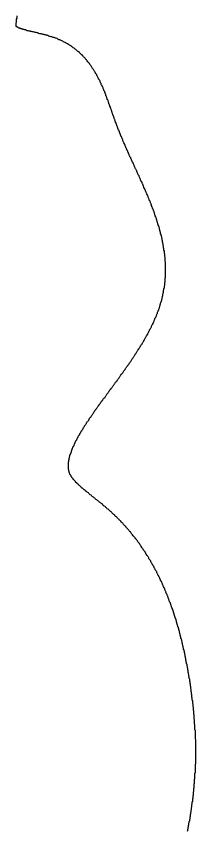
# Model space of a CAD drawing. Header units: millimetres. Extents: x 35 to 605, y 64 to 964.
# Drawn here: x 373.54 to 378.29, y 420.27 to 441.82 of the extents above; entities that cross this region are included whole.
import ezdxf

# ---------------------------------------------------------------- set-up
doc = ezdxf.new("R2010")
doc.units = ezdxf.units.MM

msp = doc.modelspace()

# ---------------------------------------------------------------- linework, layer by layer
msp.add_polyline3d([(378.067, 420.258, 0), (378.077, 420.278, 0), (378.077, 420.298, 0), (378.077, 420.308, 0), (378.087, 420.328, 0), (378.087, 420.348, 0), (378.087, 420.368, 0), (378.097, 420.378, 0), (378.097, 420.398, 0), (378.097, 420.418, 0), (378.107, 420.428, 0), (378.107, 420.448, 0), (378.107, 420.468, 0), (378.117, 420.488, 0), (378.117, 420.498, 0), (378.117, 420.518, 0), (378.127, 420.538, 0), (378.127, 420.548, 0), (378.127, 420.568, 0), (378.137, 420.588, 0), (378.137, 420.598, 0), (378.137, 420.618, 0), (378.137, 420.638, 0), (378.147, 420.648, 0), (378.147, 420.668, 0), (378.147, 420.688, 0), (378.147, 420.708, 0), (378.157, 420.718, 0), (378.157, 420.738, 0), (378.157, 420.758, 0), (378.167, 420.768, 0), (378.167, 420.788, 0), (378.167, 420.808, 0), (378.167, 420.818, 0), (378.177, 420.838, 0), (378.177, 420.858, 0), (378.177, 420.868, 0), (378.177, 420.888, 0), (378.187, 420.908, 0), (378.187, 420.918, 0), (378.187, 420.938, 0), (378.187, 420.958, 0), (378.187, 420.968, 0), (378.197, 420.988, 0), (378.197, 420.998, 0), (378.197, 421.018, 0), (378.197, 421.038, 0), (378.207, 421.048, 0), (378.207, 421.068, 0), (378.207, 421.088, 0), (378.207, 421.098, 0), (378.207, 421.118, 0), (378.217, 421.138, 0), (378.217, 421.148, 0), (378.217, 421.168, 0), (378.217, 421.188, 0), (378.217, 421.198, 0), (378.227, 421.218, 0), (378.227, 421.228, 0), (378.227, 421.248, 0), (378.227, 421.268, 0), (378.227, 421.278, 0), (378.227, 421.298, 0), (378.237, 421.318, 0), (378.237, 421.328, 0), (378.237, 421.348, 0), (378.237, 421.358, 0), (378.237, 421.378, 0), (378.237, 421.398, 0), (378.247, 421.408, 0), (378.247, 421.428, 0), (378.247, 421.438, 0), (378.247, 421.458, 0), (378.247, 421.478, 0), (378.247, 421.488, 0), (378.247, 421.508, 0), (378.257, 421.528, 0), (378.257, 421.538, 0), (378.257, 421.558, 0), (378.257, 421.568, 0), (378.257, 421.588, 0), (378.257, 421.608, 0), (378.257, 421.618, 0), (378.257, 421.638, 0), (378.267, 421.648, 0), (378.267, 421.668, 0), (378.267, 421.688, 0), (378.267, 421.698, 0), (378.267, 421.718, 0), (378.267, 421.728, 0), (378.267, 421.748, 0), (378.267, 421.758, 0), (378.267, 421.778, 0), (378.267, 421.798, 0), (378.277, 421.808, 0), (378.277, 421.828, 0), (378.277, 421.838, 0), (378.277, 421.858, 0), (378.277, 421.878, 0), (378.277, 421.888, 0), (378.277, 421.908, 0), (378.277, 421.918, 0), (378.277, 421.938, 0), (378.277, 421.948, 0), (378.277, 421.968, 0), (378.277, 421.988, 0), (378.277, 421.998, 0), (378.277, 422.018, 0), (378.277, 422.028, 0), (378.287, 422.048, 0), (378.287, 422.058, 0), (378.287, 422.078, 0), (378.287, 422.098, 0), (378.287, 422.108, 0), (378.287, 422.128, 0), (378.287, 422.138, 0), (378.287, 422.158, 0), (378.287, 422.168, 0), (378.287, 422.188, 0), (378.287, 422.198, 0), (378.287, 422.218, 0), (378.287, 422.238, 0), (378.287, 422.248, 0), (378.287, 422.268, 0), (378.287, 422.278, 0), (378.287, 422.298, 0), (378.287, 422.308, 0), (378.287, 422.328, 0), (378.287, 422.338, 0), (378.287, 422.358, 0), (378.287, 422.368, 0), (378.287, 422.388, 0), (378.287, 422.408, 0), (378.287, 422.418, 0), (378.287, 422.438, 0), (378.287, 422.448, 0), (378.287, 422.468, 0), (378.287, 422.478, 0), (378.287, 422.498, 0), (378.287, 422.508, 0), (378.287, 422.528, 0), (378.287, 422.538, 0), (378.287, 422.558, 0), (378.287, 422.578, 0), (378.287, 422.588, 0), (378.287, 422.608, 0), (378.287, 422.618, 0), (378.287, 422.638, 0), (378.287, 422.648, 0), (378.287, 422.668, 0), (378.287, 422.678, 0), (378.277, 422.698, 0), (378.277, 422.708, 0), (378.277, 422.728, 0), (378.277, 422.738, 0), (378.277, 422.758, 0), (378.277, 422.768, 0), (378.277, 422.788, 0), (378.277, 422.798, 0), (378.277, 422.818, 0), (378.277, 422.838, 0), (378.277, 422.848, 0), (378.277, 422.868, 0), (378.277, 422.878, 0), (378.277, 422.898, 0), (378.277, 422.908, 0), (378.277, 422.928, 0), (378.267, 422.938, 0), (378.267, 422.958, 0), (378.267, 422.968, 0), (378.267, 422.988, 0), (378.267, 422.998, 0), (378.267, 423.018, 0), (378.267, 423.028, 0), (378.267, 423.048, 0), (378.267, 423.058, 0), (378.267, 423.078, 0), (378.257, 423.088, 0), (378.257, 423.108, 0), (378.257, 423.118, 0), (378.257, 423.138, 0), (378.257, 423.148, 0), (378.257, 423.168, 0), (378.257, 423.178, 0), (378.257, 423.198, 0), (378.257, 423.208, 0), (378.247, 423.228, 0), (378.247, 423.238, 0), (378.247, 423.258, 0), (378.247, 423.268, 0), (378.247, 423.288, 0), (378.247, 423.308, 0), (378.247, 423.318, 0), (378.247, 423.338, 0), (378.237, 423.348, 0), (378.237, 423.368, 0), (378.237, 423.378, 0), (378.237, 423.398, 0), (378.237, 423.408, 0), (378.237, 423.428, 0), (378.237, 423.438, 0), (378.227, 423.458, 0), (378.227, 423.468, 0), (378.227, 423.488, 0), (378.227, 423.498, 0), (378.227, 423.518, 0), (378.227, 423.528, 0), (378.217, 423.548, 0), (378.217, 423.558, 0), (378.217, 423.578, 0), (378.217, 423.588, 0), (378.217, 423.608, 0), (378.217, 423.618, 0), (378.207, 423.638, 0), (378.207, 423.648, 0), (378.207, 423.668, 0), (378.207, 423.678, 0), (378.207, 423.698, 0), (378.207, 423.708, 0), (378.197, 423.728, 0), (378.197, 423.738, 0), (378.197, 423.758, 0), (378.197, 423.768, 0), (378.197, 423.788, 0), (378.187, 423.798, 0), (378.187, 423.818, 0), (378.187, 423.828, 0), (378.187, 423.848, 0), (378.187, 423.858, 0), (378.187, 423.878, 0), (378.177, 423.888, 0), (378.177, 423.908, 0), (378.177, 423.918, 0), (378.177, 423.938, 0), (378.167, 423.948, 0), (378.167, 423.968, 0), (378.167, 423.978, 0), (378.167, 423.998, 0), (378.167, 424.008, 0), (378.157, 424.028, 0), (378.157, 424.038, 0), (378.157, 424.058, 0), (378.157, 424.068, 0), (378.157, 424.088, 0), (378.147, 424.098, 0), (378.147, 424.118, 0), (378.147, 424.128, 0), (378.147, 424.148, 0), (378.137, 424.158, 0), (378.137, 424.178, 0), (378.137, 424.188, 0), (378.137, 424.208, 0), (378.127, 424.218, 0), (378.127, 424.238, 0), (378.127, 424.248, 0), (378.127, 424.268, 0), (378.127, 424.278, 0), (378.117, 424.298, 0), (378.117, 424.308, 0), (378.117, 424.328, 0), (378.117, 424.338, 0), (378.107, 424.358, 0), (378.107, 424.368, 0), (378.107, 424.388, 0), (378.107, 424.398, 0), (378.097, 424.418, 0), (378.097, 424.428, 0), (378.097, 424.448, 0), (378.087, 424.458, 0), (378.087, 424.478, 0), (378.087, 424.488, 0), (378.087, 424.508, 0), (378.077, 424.518, 0), (378.077, 424.538, 0), (378.077, 424.548, 0), (378.077, 424.568, 0), (378.067, 424.578, 0), (378.067, 424.598, 0), (378.067, 424.608, 0), (378.057, 424.628, 0), (378.057, 424.648, 0), (378.057, 424.658, 0), (378.057, 424.678, 0), (378.047, 424.688, 0), (378.047, 424.708, 0), (378.047, 424.718, 0), (378.037, 424.738, 0), (378.037, 424.748, 0), (378.037, 424.768, 0), (378.027, 424.778, 0), (378.027, 424.798, 0), (378.027, 424.808, 0), (378.027, 424.828, 0), (378.017, 424.838, 0), (378.017, 424.858, 0), (378.017, 424.868, 0), (378.007, 424.888, 0), (378.007, 424.898, 0), (378.007, 424.918, 0), (377.997, 424.938, 0), (377.997, 424.948, 0), (377.997, 424.968, 0), (377.987, 424.978, 0), (377.987, 424.998, 0), (377.987, 425.008, 0), (377.977, 425.028, 0), (377.977, 425.038, 0), (377.977, 425.058, 0), (377.967, 425.068, 0), (377.967, 425.088, 0), (377.967, 425.098, 0), (377.957, 425.118, 0), (377.957, 425.128, 0), (377.957, 425.148, 0), (377.947, 425.158, 0), (377.947, 425.178, 0), (377.937, 425.198, 0), (377.937, 425.208, 0), (377.937, 425.228, 0), (377.927, 425.238, 0), (377.927, 425.258, 0), (377.927, 425.268, 0), (377.917, 425.288, 0), (377.917, 425.298, 0), (377.917, 425.318, 0), (377.907, 425.328, 0), (377.907, 425.348, 0), (377.897, 425.358, 0), (377.897, 425.378, 0), (377.897, 425.398, 0), (377.887, 425.408, 0), (377.887, 425.428, 0), (377.877, 425.438, 0), (377.877, 425.458, 0), (377.877, 425.468, 0), (377.867, 425.488, 0), (377.867, 425.498, 0), (377.857, 425.518, 0), (377.857, 425.528, 0), (377.857, 425.548, 0), (377.847, 425.558, 0), (377.847, 425.578, 0), (377.837, 425.588, 0), (377.837, 425.608, 0), (377.827, 425.628, 0), (377.827, 425.638, 0), (377.827, 425.658, 0), (377.817, 425.668, 0), (377.817, 425.688, 0), (377.807, 425.698, 0), (377.807, 425.718, 0), (377.797, 425.728, 0), (377.797, 425.748, 0), (377.787, 425.758, 0), (377.787, 425.778, 0), (377.777, 425.788, 0), (377.777, 425.808, 0), (377.777, 425.818, 0), (377.767, 425.838, 0), (377.767, 425.858, 0), (377.757, 425.868, 0), (377.757, 425.888, 0), (377.747, 425.898, 0), (377.747, 425.918, 0), (377.737, 425.928, 0), (377.737, 425.948, 0), (377.727, 425.958, 0), (377.727, 425.978, 0), (377.717, 425.988, 0), (377.717, 426.008, 0), (377.707, 426.018, 0), (377.707, 426.038, 0), (377.697, 426.048, 0), (377.697, 426.068, 0), (377.687, 426.078, 0), (377.687, 426.098, 0), (377.677, 426.108, 0), (377.677, 426.128, 0), (377.667, 426.148, 0), (377.667, 426.158, 0), (377.657, 426.178, 0), (377.647, 426.188, 0), (377.647, 426.208, 0), (377.637, 426.218, 0), (377.637, 426.238, 0), (377.627, 426.248, 0), (377.627, 426.268, 0), (377.617, 426.278, 0), (377.617, 426.298, 0), (377.607, 426.308, 0), (377.597, 426.328, 0), (377.597, 426.338, 0), (377.587, 426.358, 0), (377.587, 426.368, 0), (377.577, 426.388, 0), (377.577, 426.398, 0), (377.567, 426.418, 0), (377.557, 426.428, 0), (377.557, 426.448, 0), (377.547, 426.458, 0), (377.547, 426.478, 0), (377.537, 426.488, 0), (377.527, 426.508, 0), (377.527, 426.518, 0), (377.517, 426.538, 0), (377.517, 426.548, 0), (377.507, 426.568, 0), (377.497, 426.578, 0), (377.497, 426.598, 0), (377.487, 426.608, 0), (377.477, 426.628, 0), (377.477, 426.638, 0), (377.467, 426.658, 0), (377.467, 426.668, 0), (377.457, 426.688, 0), (377.447, 426.698, 0), (377.447, 426.718, 0), (377.437, 426.728, 0), (377.427, 426.748, 0), (377.427, 426.758, 0), (377.417, 426.778, 0), (377.407, 426.788, 0), (377.407, 426.808, 0), (377.397, 426.818, 0), (377.387, 426.838, 0), (377.387, 426.848, 0), (377.377, 426.868, 0), (377.367, 426.878, 0), (377.357, 426.898, 0), (377.357, 426.908, 0), (377.347, 426.928, 0), (377.337, 426.938, 0), (377.337, 426.958, 0), (377.327, 426.968, 0), (377.317, 426.988, 0), (377.307, 426.998, 0), (377.307, 427.018, 0), (377.297, 427.028, 0), (377.287, 427.038, 0), (377.287, 427.058, 0), (377.277, 427.068, 0), (377.267, 427.088, 0), (377.257, 427.098, 0), (377.257, 427.118, 0), (377.247, 427.128, 0), (377.237, 427.148, 0), (377.227, 427.158, 0), (377.217, 427.178, 0), (377.217, 427.188, 0), (377.207, 427.198, 0), (377.197, 427.218, 0), (377.187, 427.228, 0), (377.187, 427.248, 0), (377.177, 427.258, 0), (377.167, 427.278, 0), (377.157, 427.288, 0), (377.147, 427.308, 0), (377.147, 427.318, 0), (377.137, 427.328, 0), (377.127, 427.348, 0), (377.117, 427.358, 0), (377.107, 427.378, 0), (377.097, 427.388, 0), (377.097, 427.408, 0), (377.087, 427.418, 0), (377.077, 427.428, 0), (377.067, 427.448, 0), (377.057, 427.458, 0), (377.047, 427.478, 0), (377.047, 427.488, 0), (377.037, 427.508, 0), (377.027, 427.518, 0), (377.017, 427.528, 0), (377.007, 427.548, 0), (376.997, 427.558, 0), (376.987, 427.578, 0), (376.977, 427.588, 0), (376.967, 427.598, 0), (376.967, 427.618, 0), (376.957, 427.628, 0), (376.947, 427.648, 0), (376.937, 427.658, 0), (376.927, 427.668, 0), (376.917, 427.688, 0), (376.907, 427.698, 0), (376.897, 427.718, 0), (376.887, 427.728, 0), (376.877, 427.738, 0), (376.867, 427.758, 0), (376.857, 427.768, 0), (376.847, 427.788, 0), (376.847, 427.798, 0), (376.837, 427.808, 0), (376.827, 427.828, 0), (376.817, 427.838, 0), (376.807, 427.848, 0), (376.797, 427.868, 0), (376.787, 427.878, 0), (376.777, 427.888, 0), (376.767, 427.908, 0), (376.757, 427.918, 0), (376.747, 427.938, 0), (376.737, 427.948, 0), (376.727, 427.958, 0), (376.717, 427.978, 0), (376.707, 427.988, 0), (376.697, 427.998, 0), (376.687, 428.018, 0), (376.677, 428.028, 0), (376.667, 428.038, 0), (376.647, 428.058, 0), (376.637, 428.068, 0), (376.627, 428.078, 0), (376.617, 428.098, 0), (376.607, 428.108, 0), (376.597, 428.118, 0), (376.587, 428.138, 0), (376.577, 428.148, 0), (376.567, 428.158, 0), (376.557, 428.178, 0), (376.547, 428.188, 0), (376.537, 428.198, 0), (376.527, 428.208, 0), (376.517, 428.228, 0), (376.497, 428.238, 0), (376.487, 428.248, 0), (376.477, 428.268, 0), (376.467, 428.278, 0), (376.457, 428.288, 0), (376.447, 428.298, 0), (376.437, 428.318, 0), (376.427, 428.328, 0), (376.407, 428.338, 0), (376.397, 428.358, 0), (376.387, 428.368, 0), (376.377, 428.378, 0), (376.367, 428.388, 0), (376.357, 428.408, 0), (376.337, 428.418, 0), (376.327, 428.428, 0), (376.317, 428.438, 0), (376.307, 428.458, 0), (376.297, 428.468, 0), (376.277, 428.478, 0), (376.267, 428.488, 0), (376.257, 428.508, 0), (376.247, 428.518, 0), (376.237, 428.528, 0), (376.217, 428.538, 0), (376.207, 428.558, 0), (376.197, 428.568, 0), (376.187, 428.578, 0), (376.167, 428.588, 0), (376.157, 428.598, 0), (376.147, 428.618, 0), (376.137, 428.628, 0), (376.117, 428.638, 0), (376.107, 428.648, 0), (376.097, 428.658, 0), (376.077, 428.678, 0), (376.067, 428.688, 0), (376.057, 428.698, 0), (376.047, 428.708, 0), (376.027, 428.718, 0), (376.017, 428.738, 0), (376.007, 428.748, 0), (375.987, 428.758, 0), (375.977, 428.768, 0), (375.967, 428.778, 0), (375.947, 428.788, 0), (375.937, 428.798, 0), (375.927, 428.818, 0), (375.907, 428.828, 0), (375.897, 428.838, 0), (375.887, 428.848, 0), (375.867, 428.858, 0), (375.857, 428.868, 0), (375.847, 428.878, 0), (375.827, 428.888, 0), (375.817, 428.908, 0), (375.807, 428.918, 0), (375.797, 428.928, 0), (375.777, 428.938, 0), (375.767, 428.948, 0), (375.757, 428.958, 0), (375.737, 428.968, 0), (375.727, 428.978, 0), (375.717, 428.988, 0), (375.697, 428.998, 0), (375.687, 429.008, 0), (375.677, 429.018, 0), (375.667, 429.028, 0), (375.647, 429.038, 0), (375.637, 429.048, 0), (375.627, 429.058, 0), (375.617, 429.068, 0), (375.597, 429.078, 0), (375.587, 429.088, 0), (375.577, 429.098, 0), (375.567, 429.108, 0), (375.547, 429.118, 0), (375.537, 429.128, 0), (375.527, 429.138, 0), (375.517, 429.148, 0), (375.497, 429.158, 0), (375.487, 429.168, 0), (375.477, 429.178, 0), (375.467, 429.188, 0), (375.457, 429.198, 0), (375.447, 429.208, 0), (375.427, 429.218, 0), (375.417, 429.228, 0), (375.407, 429.238, 0), (375.397, 429.248, 0), (375.387, 429.248, 0), (375.377, 429.258, 0), (375.367, 429.268, 0), (375.357, 429.278, 0), (375.337, 429.288, 0), (375.327, 429.298, 0), (375.317, 429.308, 0), (375.307, 429.318, 0), (375.297, 429.328, 0), (375.287, 429.338, 0), (375.277, 429.338, 0), (375.267, 429.348, 0), (375.257, 429.358, 0), (375.247, 429.368, 0), (375.237, 429.378, 0), (375.227, 429.388, 0), (375.217, 429.398, 0), (375.217, 429.398, 0), (375.207, 429.408, 0), (375.197, 429.418, 0), (375.187, 429.428, 0), (375.177, 429.438, 0), (375.167, 429.438, 0), (375.157, 429.448, 0), (375.147, 429.458, 0), (375.147, 429.468, 0), (375.137, 429.478, 0), (375.127, 429.478, 0), (375.117, 429.488, 0), (375.117, 429.498, 0), (375.107, 429.508, 0), (375.097, 429.508, 0), (375.097, 429.518, 0), (375.087, 429.528, 0), (375.077, 429.538, 0), (375.077, 429.538, 0), (375.067, 429.548, 0), (375.057, 429.558, 0), (375.057, 429.568, 0), (375.047, 429.568, 0), (375.047, 429.578, 0), (375.037, 429.588, 0), (375.037, 429.588, 0), (375.027, 429.598, 0), (375.027, 429.598, 0), (375.017, 429.608, 0), (375.017, 429.618, 0), (375.007, 429.618, 0), (375.007, 429.628, 0), (374.997, 429.638, 0), (374.997, 429.638, 0), (374.997, 429.648, 0), (374.987, 429.648, 0), (374.987, 429.658, 0), (374.987, 429.658, 0), (374.977, 429.668, 0), (374.977, 429.668, 0), (374.977, 429.678, 0), (374.967, 429.688, 0), (374.967, 429.688, 0), (374.967, 429.698, 0), (374.967, 429.698, 0), (374.957, 429.708, 0), (374.957, 429.708, 0), (374.957, 429.718, 0), (374.957, 429.718, 0), (374.947, 429.728, 0), (374.947, 429.728, 0), (374.947, 429.738, 0), (374.947, 429.738, 0), (374.947, 429.748, 0), (374.937, 429.748, 0), (374.937, 429.758, 0), (374.937, 429.768, 0), (374.937, 429.768, 0), (374.937, 429.778, 0), (374.937, 429.778, 0), (374.927, 429.788, 0), (374.927, 429.788, 0), (374.927, 429.798, 0), (374.927, 429.798, 0), (374.927, 429.808, 0), (374.927, 429.818, 0), (374.927, 429.818, 0), (374.927, 429.828, 0), (374.917, 429.828, 0), (374.917, 429.838, 0), (374.917, 429.838, 0), (374.917, 429.848, 0), (374.917, 429.858, 0), (374.917, 429.858, 0), (374.917, 429.868, 0), (374.917, 429.868, 0), (374.917, 429.878, 0), (374.917, 429.888, 0), (374.917, 429.888, 0), (374.917, 429.898, 0), (374.917, 429.908, 0), (374.917, 429.908, 0), (374.917, 429.918, 0), (374.917, 429.928, 0), (374.917, 429.928, 0), (374.917, 429.938, 0), (374.917, 429.948, 0), (374.917, 429.948, 0), (374.917, 429.958, 0), (374.917, 429.968, 0), (374.917, 429.968, 0), (374.917, 429.978, 0), (374.917, 429.988, 0), (374.917, 429.998, 0), (374.917, 429.998, 0), (374.917, 430.008, 0), (374.917, 430.018, 0), (374.917, 430.028, 0), (374.927, 430.038, 0), (374.927, 430.038, 0), (374.927, 430.048, 0), (374.927, 430.058, 0), (374.927, 430.068, 0), (374.927, 430.078, 0), (374.927, 430.078, 0), (374.927, 430.088, 0), (374.937, 430.098, 0), (374.937, 430.108, 0), (374.937, 430.118, 0), (374.937, 430.128, 0), (374.937, 430.128, 0), (374.947, 430.138, 0), (374.947, 430.148, 0), (374.947, 430.158, 0), (374.947, 430.168, 0), (374.957, 430.178, 0), (374.957, 430.188, 0), (374.957, 430.198, 0), (374.957, 430.208, 0), (374.967, 430.218, 0), (374.967, 430.228, 0), (374.967, 430.238, 0), (374.977, 430.248, 0), (374.977, 430.258, 0), (374.977, 430.258, 0), (374.987, 430.268, 0), (374.987, 430.278, 0), (374.987, 430.288, 0), (374.997, 430.298, 0), (374.997, 430.308, 0), (374.997, 430.318, 0), (375.007, 430.338, 0), (375.007, 430.348, 0), (375.017, 430.358, 0), (375.017, 430.368, 0), (375.017, 430.378, 0), (375.027, 430.388, 0), (375.027, 430.398, 0), (375.037, 430.408, 0), (375.037, 430.418, 0), (375.047, 430.428, 0), (375.047, 430.438, 0), (375.057, 430.448, 0), (375.057, 430.458, 0), (375.067, 430.468, 0), (375.067, 430.478, 0), (375.077, 430.498, 0), (375.077, 430.508, 0), (375.087, 430.518, 0), (375.087, 430.528, 0), (375.097, 430.538, 0), (375.097, 430.548, 0), (375.107, 430.558, 0), (375.107, 430.568, 0), (375.117, 430.588, 0), (375.127, 430.598, 0), (375.127, 430.608, 0), (375.137, 430.618, 0), (375.137, 430.628, 0), (375.147, 430.638, 0), (375.157, 430.658, 0), (375.157, 430.668, 0), (375.167, 430.678, 0), (375.177, 430.688, 0), (375.177, 430.698, 0), (375.187, 430.718, 0), (375.197, 430.728, 0), (375.197, 430.738, 0), (375.207, 430.748, 0), (375.217, 430.758, 0), (375.217, 430.778, 0), (375.227, 430.788, 0), (375.237, 430.798, 0), (375.247, 430.808, 0), (375.247, 430.828, 0), (375.257, 430.838, 0), (375.267, 430.848, 0), (375.277, 430.858, 0), (375.277, 430.868, 0), (375.287, 430.888, 0), (375.297, 430.898, 0), (375.307, 430.908, 0), (375.307, 430.918, 0), (375.317, 430.938, 0), (375.327, 430.948, 0), (375.337, 430.958, 0), (375.347, 430.978, 0), (375.347, 430.988, 0), (375.357, 430.998, 0), (375.367, 431.008, 0), (375.377, 431.028, 0), (375.387, 431.038, 0), (375.397, 431.048, 0), (375.397, 431.068, 0), (375.407, 431.078, 0), (375.417, 431.088, 0), (375.427, 431.098, 0), (375.437, 431.118, 0), (375.447, 431.128, 0), (375.457, 431.138, 0), (375.467, 431.158, 0), (375.467, 431.168, 0), (375.477, 431.178, 0), (375.487, 431.198, 0), (375.497, 431.208, 0), (375.507, 431.218, 0), (375.517, 431.238, 0), (375.527, 431.248, 0), (375.537, 431.258, 0), (375.547, 431.278, 0), (375.557, 431.288, 0), (375.567, 431.298, 0), (375.577, 431.318, 0), (375.577, 431.328, 0), (375.587, 431.348, 0), (375.597, 431.358, 0), (375.607, 431.368, 0), (375.617, 431.388, 0), (375.627, 431.398, 0), (375.637, 431.408, 0), (375.647, 431.428, 0), (375.657, 431.438, 0), (375.667, 431.448, 0), (375.677, 431.468, 0), (375.687, 431.478, 0), (375.697, 431.498, 0), (375.707, 431.508, 0), (375.717, 431.518, 0), (375.727, 431.538, 0), (375.737, 431.548, 0), (375.747, 431.568, 0), (375.757, 431.578, 0), (375.767, 431.588, 0), (375.777, 431.608, 0), (375.787, 431.618, 0), (375.797, 431.638, 0), (375.807, 431.648, 0), (375.817, 431.658, 0), (375.827, 431.678, 0), (375.837, 431.688, 0), (375.847, 431.708, 0), (375.857, 431.718, 0), (375.877, 431.728, 0), (375.887, 431.748, 0), (375.897, 431.758, 0), (375.907, 431.778, 0), (375.917, 431.788, 0), (375.927, 431.808, 0), (375.937, 431.818, 0), (375.947, 431.828, 0), (375.957, 431.848, 0), (375.967, 431.858, 0), (375.977, 431.878, 0), (375.987, 431.888, 0), (375.997, 431.908, 0), (376.007, 431.918, 0), (376.017, 431.938, 0), (376.027, 431.948, 0), (376.037, 431.958, 0), (376.047, 431.978, 0), (376.067, 431.988, 0), (376.077, 432.008, 0), (376.087, 432.018, 0), (376.097, 432.038, 0), (376.107, 432.048, 0), (376.117, 432.068, 0), (376.127, 432.078, 0), (376.137, 432.098, 0), (376.147, 432.108, 0), (376.157, 432.118, 0), (376.167, 432.138, 0), (376.177, 432.148, 0), (376.187, 432.168, 0), (376.207, 432.178, 0), (376.217, 432.198, 0), (376.227, 432.208, 0), (376.237, 432.228, 0), (376.247, 432.238, 0), (376.257, 432.258, 0), (376.267, 432.268, 0), (376.277, 432.288, 0), (376.287, 432.298, 0), (376.297, 432.318, 0), (376.307, 432.328, 0), (376.317, 432.348, 0), (376.327, 432.358, 0), (376.347, 432.378, 0), (376.357, 432.388, 0), (376.367, 432.408, 0), (376.377, 432.418, 0), (376.387, 432.438, 0), (376.397, 432.448, 0), (376.407, 432.468, 0), (376.417, 432.478, 0), (376.427, 432.498, 0), (376.437, 432.508, 0), (376.447, 432.528, 0), (376.457, 432.538, 0), (376.467, 432.558, 0), (376.477, 432.568, 0), (376.487, 432.588, 0), (376.507, 432.598, 0), (376.517, 432.618, 0), (376.527, 432.628, 0), (376.537, 432.648, 0), (376.547, 432.658, 0), (376.557, 432.678, 0), (376.567, 432.688, 0), (376.577, 432.708, 0), (376.587, 432.718, 0), (376.597, 432.738, 0), (376.607, 432.758, 0), (376.617, 432.768, 0), (376.627, 432.788, 0), (376.637, 432.798, 0), (376.647, 432.818, 0), (376.657, 432.828, 0), (376.667, 432.848, 0), (376.677, 432.858, 0), (376.687, 432.878, 0), (376.697, 432.888, 0), (376.707, 432.908, 0), (376.717, 432.928, 0), (376.727, 432.938, 0), (376.737, 432.958, 0), (376.747, 432.968, 0), (376.757, 432.988, 0), (376.767, 432.998, 0), (376.777, 433.018, 0), (376.787, 433.028, 0), (376.797, 433.048, 0), (376.807, 433.068, 0), (376.817, 433.078, 0), (376.827, 433.098, 0), (376.837, 433.108, 0), (376.847, 433.128, 0), (376.857, 433.138, 0), (376.867, 433.158, 0), (376.877, 433.178, 0), (376.887, 433.188, 0), (376.897, 433.208, 0), (376.907, 433.218, 0), (376.917, 433.238, 0), (376.927, 433.248, 0), (376.927, 433.268, 0), (376.937, 433.288, 0), (376.947, 433.298, 0), (376.957, 433.318, 0), (376.967, 433.328, 0), (376.977, 433.348, 0), (376.987, 433.368, 0), (376.997, 433.378, 0), (377.007, 433.398, 0), (377.017, 433.408, 0), (377.017, 433.428, 0), (377.027, 433.448, 0), (377.037, 433.458, 0), (377.047, 433.478, 0), (377.057, 433.498, 0), (377.067, 433.508, 0), (377.067, 433.528, 0), (377.077, 433.538, 0), (377.087, 433.558, 0), (377.097, 433.578, 0), (377.107, 433.588, 0), (377.117, 433.608, 0), (377.117, 433.618, 0), (377.127, 433.638, 0), (377.137, 433.658, 0), (377.147, 433.668, 0), (377.157, 433.688, 0), (377.157, 433.708, 0), (377.167, 433.718, 0), (377.177, 433.738, 0), (377.187, 433.758, 0), (377.187, 433.768, 0), (377.197, 433.788, 0), (377.207, 433.808, 0), (377.207, 433.818, 0), (377.217, 433.838, 0), (377.227, 433.858, 0), (377.237, 433.868, 0), (377.237, 433.888, 0), (377.247, 433.908, 0), (377.257, 433.918, 0), (377.257, 433.938, 0), (377.267, 433.958, 0), (377.277, 433.968, 0), (377.277, 433.988, 0), (377.287, 434.008, 0), (377.297, 434.018, 0), (377.297, 434.038, 0), (377.307, 434.058, 0), (377.307, 434.068, 0), (377.317, 434.088, 0), (377.327, 434.108, 0), (377.327, 434.128, 0), (377.337, 434.138, 0), (377.337, 434.158, 0), (377.347, 434.178, 0), (377.347, 434.188, 0), (377.357, 434.208, 0), (377.357, 434.228, 0), (377.367, 434.248, 0), (377.367, 434.258, 0), (377.377, 434.278, 0), (377.377, 434.298, 0), (377.387, 434.308, 0), (377.387, 434.328, 0), (377.397, 434.348, 0), (377.397, 434.368, 0), (377.397, 434.378, 0), (377.407, 434.398, 0), (377.407, 434.418, 0), (377.417, 434.428, 0), (377.417, 434.448, 0), (377.417, 434.468, 0), (377.427, 434.488, 0), (377.427, 434.498, 0), (377.437, 434.518, 0), (377.437, 434.538, 0), (377.437, 434.558, 0), (377.437, 434.568, 0), (377.447, 434.588, 0), (377.447, 434.608, 0), (377.447, 434.618, 0), (377.457, 434.638, 0), (377.457, 434.658, 0), (377.457, 434.678, 0), (377.457, 434.688, 0), (377.467, 434.708, 0), (377.467, 434.728, 0), (377.467, 434.738, 0), (377.467, 434.758, 0), (377.467, 434.778, 0), (377.477, 434.798, 0), (377.477, 434.808, 0), (377.477, 434.828, 0), (377.477, 434.848, 0), (377.477, 434.858, 0), (377.477, 434.878, 0), (377.477, 434.898, 0), (377.487, 434.908, 0), (377.487, 434.928, 0), (377.487, 434.948, 0), (377.487, 434.958, 0), (377.487, 434.978, 0), (377.487, 434.998, 0), (377.487, 435.018, 0), (377.487, 435.028, 0), (377.487, 435.048, 0), (377.487, 435.068, 0), (377.487, 435.078, 0), (377.487, 435.098, 0), (377.487, 435.118, 0), (377.487, 435.128, 0), (377.487, 435.148, 0), (377.487, 435.168, 0), (377.487, 435.178, 0), (377.487, 435.198, 0), (377.487, 435.218, 0), (377.487, 435.228, 0), (377.487, 435.248, 0), (377.487, 435.268, 0), (377.487, 435.278, 0), (377.487, 435.298, 0), (377.487, 435.318, 0), (377.477, 435.328, 0), (377.477, 435.348, 0), (377.477, 435.368, 0), (377.477, 435.378, 0), (377.477, 435.398, 0), (377.477, 435.418, 0), (377.477, 435.428, 0), (377.477, 435.448, 0), (377.467, 435.468, 0), (377.467, 435.478, 0), (377.467, 435.498, 0), (377.467, 435.508, 0), (377.467, 435.528, 0), (377.457, 435.548, 0), (377.457, 435.558, 0), (377.457, 435.578, 0), (377.457, 435.598, 0), (377.457, 435.608, 0), (377.447, 435.628, 0), (377.447, 435.638, 0), (377.447, 435.658, 0), (377.447, 435.678, 0), (377.437, 435.688, 0), (377.437, 435.708, 0), (377.437, 435.728, 0), (377.437, 435.738, 0), (377.427, 435.758, 0), (377.427, 435.768, 0), (377.427, 435.788, 0), (377.417, 435.808, 0), (377.417, 435.818, 0), (377.417, 435.838, 0), (377.407, 435.848, 0), (377.407, 435.868, 0), (377.407, 435.888, 0), (377.397, 435.898, 0), (377.397, 435.918, 0), (377.397, 435.928, 0), (377.387, 435.948, 0), (377.387, 435.958, 0), (377.387, 435.978, 0), (377.377, 435.998, 0), (377.377, 436.008, 0), (377.377, 436.028, 0), (377.367, 436.038, 0), (377.367, 436.058, 0), (377.357, 436.068, 0), (377.357, 436.088, 0), (377.357, 436.108, 0), (377.347, 436.118, 0), (377.347, 436.138, 0), (377.337, 436.148, 0), (377.337, 436.168, 0), (377.327, 436.178, 0), (377.327, 436.198, 0), (377.327, 436.218, 0), (377.317, 436.228, 0), (377.317, 436.248, 0), (377.307, 436.258, 0), (377.307, 436.278, 0), (377.297, 436.288, 0), (377.297, 436.308, 0), (377.287, 436.318, 0), (377.287, 436.338, 0), (377.277, 436.358, 0), (377.277, 436.368, 0), (377.267, 436.388, 0), (377.267, 436.398, 0), (377.257, 436.418, 0), (377.257, 436.428, 0), (377.247, 436.448, 0), (377.247, 436.458, 0), (377.237, 436.478, 0), (377.237, 436.488, 0), (377.227, 436.508, 0), (377.227, 436.518, 0), (377.217, 436.538, 0), (377.217, 436.548, 0), (377.207, 436.568, 0), (377.207, 436.588, 0), (377.197, 436.598, 0), (377.197, 436.618, 0), (377.187, 436.628, 0), (377.187, 436.648, 0), (377.177, 436.658, 0), (377.167, 436.678, 0), (377.167, 436.688, 0), (377.157, 436.708, 0), (377.157, 436.718, 0), (377.147, 436.738, 0), (377.147, 436.748, 0), (377.137, 436.768, 0), (377.127, 436.778, 0), (377.127, 436.798, 0), (377.117, 436.808, 0), (377.117, 436.828, 0), (377.107, 436.838, 0), (377.107, 436.858, 0), (377.097, 436.868, 0), (377.087, 436.888, 0), (377.087, 436.898, 0), (377.077, 436.918, 0), (377.077, 436.928, 0), (377.067, 436.948, 0), (377.057, 436.958, 0), (377.057, 436.978, 0), (377.047, 436.988, 0), (377.037, 437.008, 0), (377.037, 437.018, 0), (377.027, 437.038, 0), (377.027, 437.048, 0), (377.017, 437.068, 0), (377.007, 437.078, 0), (377.007, 437.098, 0), (376.997, 437.108, 0), (376.997, 437.128, 0), (376.987, 437.138, 0), (376.977, 437.158, 0), (376.977, 437.168, 0), (376.967, 437.178, 0), (376.957, 437.198, 0), (376.957, 437.208, 0), (376.947, 437.228, 0), (376.937, 437.238, 0), (376.937, 437.258, 0), (376.927, 437.268, 0), (376.917, 437.288, 0), (376.917, 437.298, 0), (376.907, 437.318, 0), (376.907, 437.328, 0), (376.897, 437.348, 0), (376.887, 437.358, 0), (376.887, 437.378, 0), (376.877, 437.388, 0), (376.867, 437.408, 0), (376.867, 437.418, 0), (376.857, 437.438, 0), (376.847, 437.448, 0), (376.847, 437.458, 0), (376.837, 437.478, 0), (376.827, 437.488, 0), (376.827, 437.508, 0), (376.817, 437.518, 0), (376.807, 437.538, 0), (376.807, 437.548, 0), (376.797, 437.568, 0), (376.787, 437.578, 0), (376.787, 437.598, 0), (376.777, 437.608, 0), (376.767, 437.628, 0), (376.767, 437.638, 0), (376.757, 437.648, 0), (376.747, 437.668, 0), (376.747, 437.678, 0), (376.737, 437.698, 0), (376.727, 437.708, 0), (376.727, 437.728, 0), (376.717, 437.738, 0), (376.707, 437.758, 0), (376.707, 437.768, 0), (376.697, 437.788, 0), (376.687, 437.798, 0), (376.687, 437.808, 0), (376.677, 437.828, 0), (376.667, 437.838, 0), (376.667, 437.858, 0), (376.657, 437.868, 0), (376.647, 437.888, 0), (376.647, 437.898, 0), (376.637, 437.918, 0), (376.627, 437.928, 0), (376.627, 437.948, 0), (376.617, 437.958, 0), (376.607, 437.968, 0), (376.607, 437.988, 0), (376.597, 437.998, 0), (376.587, 438.018, 0), (376.587, 438.028, 0), (376.577, 438.048, 0), (376.567, 438.058, 0), (376.567, 438.078, 0), (376.557, 438.088, 0), (376.547, 438.098, 0), (376.547, 438.118, 0), (376.537, 438.128, 0), (376.527, 438.148, 0), (376.527, 438.158, 0), (376.517, 438.178, 0), (376.507, 438.188, 0), (376.507, 438.208, 0), (376.497, 438.218, 0), (376.487, 438.228, 0), (376.487, 438.248, 0), (376.477, 438.258, 0), (376.477, 438.278, 0), (376.467, 438.288, 0), (376.457, 438.308, 0), (376.457, 438.318, 0), (376.447, 438.338, 0), (376.437, 438.348, 0), (376.437, 438.358, 0), (376.427, 438.378, 0), (376.417, 438.388, 0), (376.417, 438.408, 0), (376.407, 438.418, 0), (376.407, 438.438, 0), (376.397, 438.448, 0), (376.387, 438.468, 0), (376.387, 438.478, 0), (376.377, 438.488, 0), (376.367, 438.508, 0), (376.367, 438.518, 0), (376.357, 438.538, 0), (376.357, 438.548, 0), (376.347, 438.568, 0), (376.337, 438.578, 0), (376.337, 438.588, 0), (376.327, 438.608, 0), (376.327, 438.618, 0), (376.317, 438.638, 0), (376.307, 438.648, 0), (376.307, 438.668, 0), (376.297, 438.678, 0), (376.297, 438.698, 0), (376.287, 438.708, 0), (376.277, 438.718, 0), (376.277, 438.738, 0), (376.267, 438.748, 0), (376.267, 438.768, 0), (376.257, 438.778, 0), (376.257, 438.798, 0), (376.247, 438.808, 0), (376.237, 438.828, 0), (376.237, 438.838, 0), (376.227, 438.848, 0), (376.227, 438.868, 0), (376.217, 438.878, 0), (376.217, 438.898, 0), (376.207, 438.908, 0), (376.197, 438.928, 0), (376.197, 438.938, 0), (376.187, 438.958, 0), (376.187, 438.968, 0), (376.177, 438.978, 0), (376.177, 438.998, 0), (376.167, 439.008, 0), (376.167, 439.028, 0), (376.157, 439.038, 0), (376.157, 439.058, 0), (376.147, 439.068, 0), (376.147, 439.088, 0), (376.137, 439.098, 0), (376.127, 439.118, 0), (376.127, 439.128, 0), (376.117, 439.148, 0), (376.117, 439.158, 0), (376.107, 439.178, 0), (376.107, 439.188, 0), (376.097, 439.208, 0), (376.097, 439.218, 0), (376.087, 439.238, 0), (376.087, 439.248, 0), (376.077, 439.268, 0), (376.077, 439.278, 0), (376.067, 439.298, 0), (376.067, 439.308, 0), (376.057, 439.328, 0), (376.057, 439.338, 0), (376.047, 439.358, 0), (376.037, 439.368, 0), (376.037, 439.388, 0), (376.027, 439.398, 0), (376.027, 439.418, 0), (376.017, 439.438, 0), (376.017, 439.448, 0), (376.007, 439.468, 0), (376.007, 439.478, 0), (375.997, 439.498, 0), (375.987, 439.508, 0), (375.987, 439.528, 0), (375.977, 439.538, 0), (375.977, 439.558, 0), (375.967, 439.578, 0), (375.967, 439.588, 0), (375.957, 439.608, 0), (375.947, 439.618, 0), (375.947, 439.638, 0), (375.937, 439.658, 0), (375.937, 439.668, 0), (375.927, 439.688, 0), (375.927, 439.698, 0), (375.917, 439.718, 0), (375.907, 439.728, 0), (375.907, 439.748, 0), (375.897, 439.768, 0), (375.887, 439.778, 0), (375.887, 439.798, 0), (375.877, 439.808, 0), (375.877, 439.828, 0), (375.867, 439.848, 0), (375.857, 439.858, 0), (375.857, 439.878, 0), (375.847, 439.888, 0), (375.837, 439.908, 0), (375.837, 439.928, 0), (375.827, 439.938, 0), (375.817, 439.958, 0), (375.807, 439.968, 0), (375.807, 439.988, 0), (375.797, 439.998, 0), (375.787, 440.018, 0), (375.787, 440.038, 0), (375.777, 440.048, 0), (375.767, 440.068, 0), (375.757, 440.078, 0), (375.757, 440.098, 0), (375.747, 440.118, 0), (375.737, 440.128, 0), (375.727, 440.148, 0), (375.717, 440.158, 0), (375.717, 440.178, 0), (375.707, 440.188, 0), (375.697, 440.208, 0), (375.687, 440.228, 0), (375.677, 440.238, 0), (375.667, 440.258, 0), (375.667, 440.268, 0), (375.657, 440.288, 0), (375.647, 440.298, 0), (375.637, 440.318, 0), (375.627, 440.338, 0), (375.617, 440.348, 0), (375.607, 440.368, 0), (375.597, 440.378, 0), (375.587, 440.398, 0), (375.577, 440.408, 0), (375.567, 440.428, 0), (375.557, 440.438, 0), (375.547, 440.458, 0), (375.537, 440.468, 0), (375.527, 440.488, 0), (375.517, 440.498, 0), (375.507, 440.518, 0), (375.497, 440.538, 0), (375.487, 440.548, 0), (375.477, 440.568, 0), (375.467, 440.578, 0), (375.447, 440.598, 0), (375.437, 440.608, 0), (375.427, 440.618, 0), (375.417, 440.638, 0), (375.407, 440.648, 0), (375.397, 440.668, 0), (375.377, 440.678, 0), (375.367, 440.698, 0), (375.357, 440.708, 0), (375.347, 440.728, 0), (375.327, 440.738, 0), (375.317, 440.748, 0), (375.307, 440.768, 0), (375.287, 440.778, 0), (375.277, 440.798, 0), (375.267, 440.808, 0), (375.247, 440.818, 0), (375.237, 440.838, 0), (375.217, 440.848, 0), (375.207, 440.858, 0), (375.187, 440.878, 0), (375.177, 440.888, 0), (375.157, 440.898, 0), (375.147, 440.908, 0), (375.127, 440.928, 0), (375.117, 440.938, 0), (375.097, 440.948, 0), (375.087, 440.958, 0), (375.067, 440.978, 0), (375.047, 440.988, 0), (375.037, 440.998, 0), (375.017, 441.008, 0), (374.997, 441.018, 0), (374.987, 441.038, 0), (374.967, 441.048, 0), (374.947, 441.058, 0), (374.937, 441.068, 0), (374.917, 441.078, 0), (374.897, 441.088, 0), (374.877, 441.098, 0), (374.857, 441.108, 0), (374.847, 441.118, 0), (374.827, 441.128, 0), (374.807, 441.138, 0), (374.787, 441.148, 0), (374.767, 441.158, 0), (374.747, 441.168, 0), (374.727, 441.178, 0), (374.707, 441.188, 0), (374.687, 441.198, 0), (374.667, 441.198, 0), (374.657, 441.208, 0), (374.637, 441.218, 0), (374.617, 441.228, 0), (374.597, 441.238, 0), (374.577, 441.238, 0), (374.557, 441.248, 0), (374.537, 441.258, 0), (374.517, 441.258, 0), (374.497, 441.268, 0), (374.477, 441.278, 0), (374.457, 441.278, 0), (374.437, 441.288, 0), (374.417, 441.288, 0), (374.397, 441.298, 0), (374.377, 441.308, 0), (374.357, 441.308, 0), (374.347, 441.318, 0), (374.327, 441.318, 0), (374.307, 441.328, 0), (374.287, 441.328, 0), (374.267, 441.338, 0), (374.247, 441.338, 0), (374.227, 441.348, 0), (374.217, 441.348, 0), (374.197, 441.358, 0), (374.177, 441.358, 0), (374.157, 441.358, 0), (374.137, 441.368, 0), (374.127, 441.368, 0), (374.107, 441.378, 0), (374.087, 441.378, 0), (374.067, 441.388, 0), (374.057, 441.388, 0), (374.037, 441.388, 0), (374.017, 441.398, 0), (374.007, 441.398, 0), (373.987, 441.408, 0), (373.967, 441.408, 0), (373.957, 441.408, 0), (373.937, 441.418, 0), (373.917, 441.418, 0), (373.907, 441.428, 0), (373.887, 441.428, 0), (373.877, 441.428, 0), (373.857, 441.438, 0), (373.847, 441.438, 0), (373.827, 441.438, 0), (373.817, 441.448, 0), (373.797, 441.448, 0), (373.787, 441.458, 0), (373.777, 441.458, 0), (373.757, 441.458, 0), (373.747, 441.468, 0), (373.737, 441.468, 0), (373.717, 441.468, 0), (373.707, 441.478, 0), (373.697, 441.478, 0), (373.687, 441.488, 0), (373.677, 441.488, 0), (373.667, 441.488, 0), (373.657, 441.498, 0), (373.647, 441.498, 0), (373.637, 441.498, 0), (373.627, 441.508, 0), (373.617, 441.508, 0), (373.607, 441.508, 0), (373.597, 441.518, 0), (373.587, 441.518, 0), (373.577, 441.528, 0), (373.577, 441.528, 0), (373.567, 441.528, 0), (373.557, 441.538, 0), (373.557, 441.538, 0), (373.547, 441.538, 0), (373.547, 441.538, 0), (373.537, 441.548, 0), (373.537, 441.548, 0), (373.537, 441.558, 0), (373.537, 441.568, 0), (373.537, 441.578, 0), (373.537, 441.578, 0), (373.537, 441.588, 0), (373.537, 441.608, 0), (373.537, 441.618, 0), (373.537, 441.628, 0), (373.537, 441.638, 0), (373.537, 441.648, 0), (373.547, 441.668, 0), (373.547, 441.678, 0), (373.547, 441.688, 0), (373.547, 441.708, 0), (373.547, 441.718, 0), (373.547, 441.738, 0), (373.547, 441.748, 0), (373.557, 441.768, 0), (373.557, 441.778, 0), (373.557, 441.798, 0), (373.557, 441.808, 0), (373.557, 441.828, 0)])

doc.saveas('drawing.dxf')
